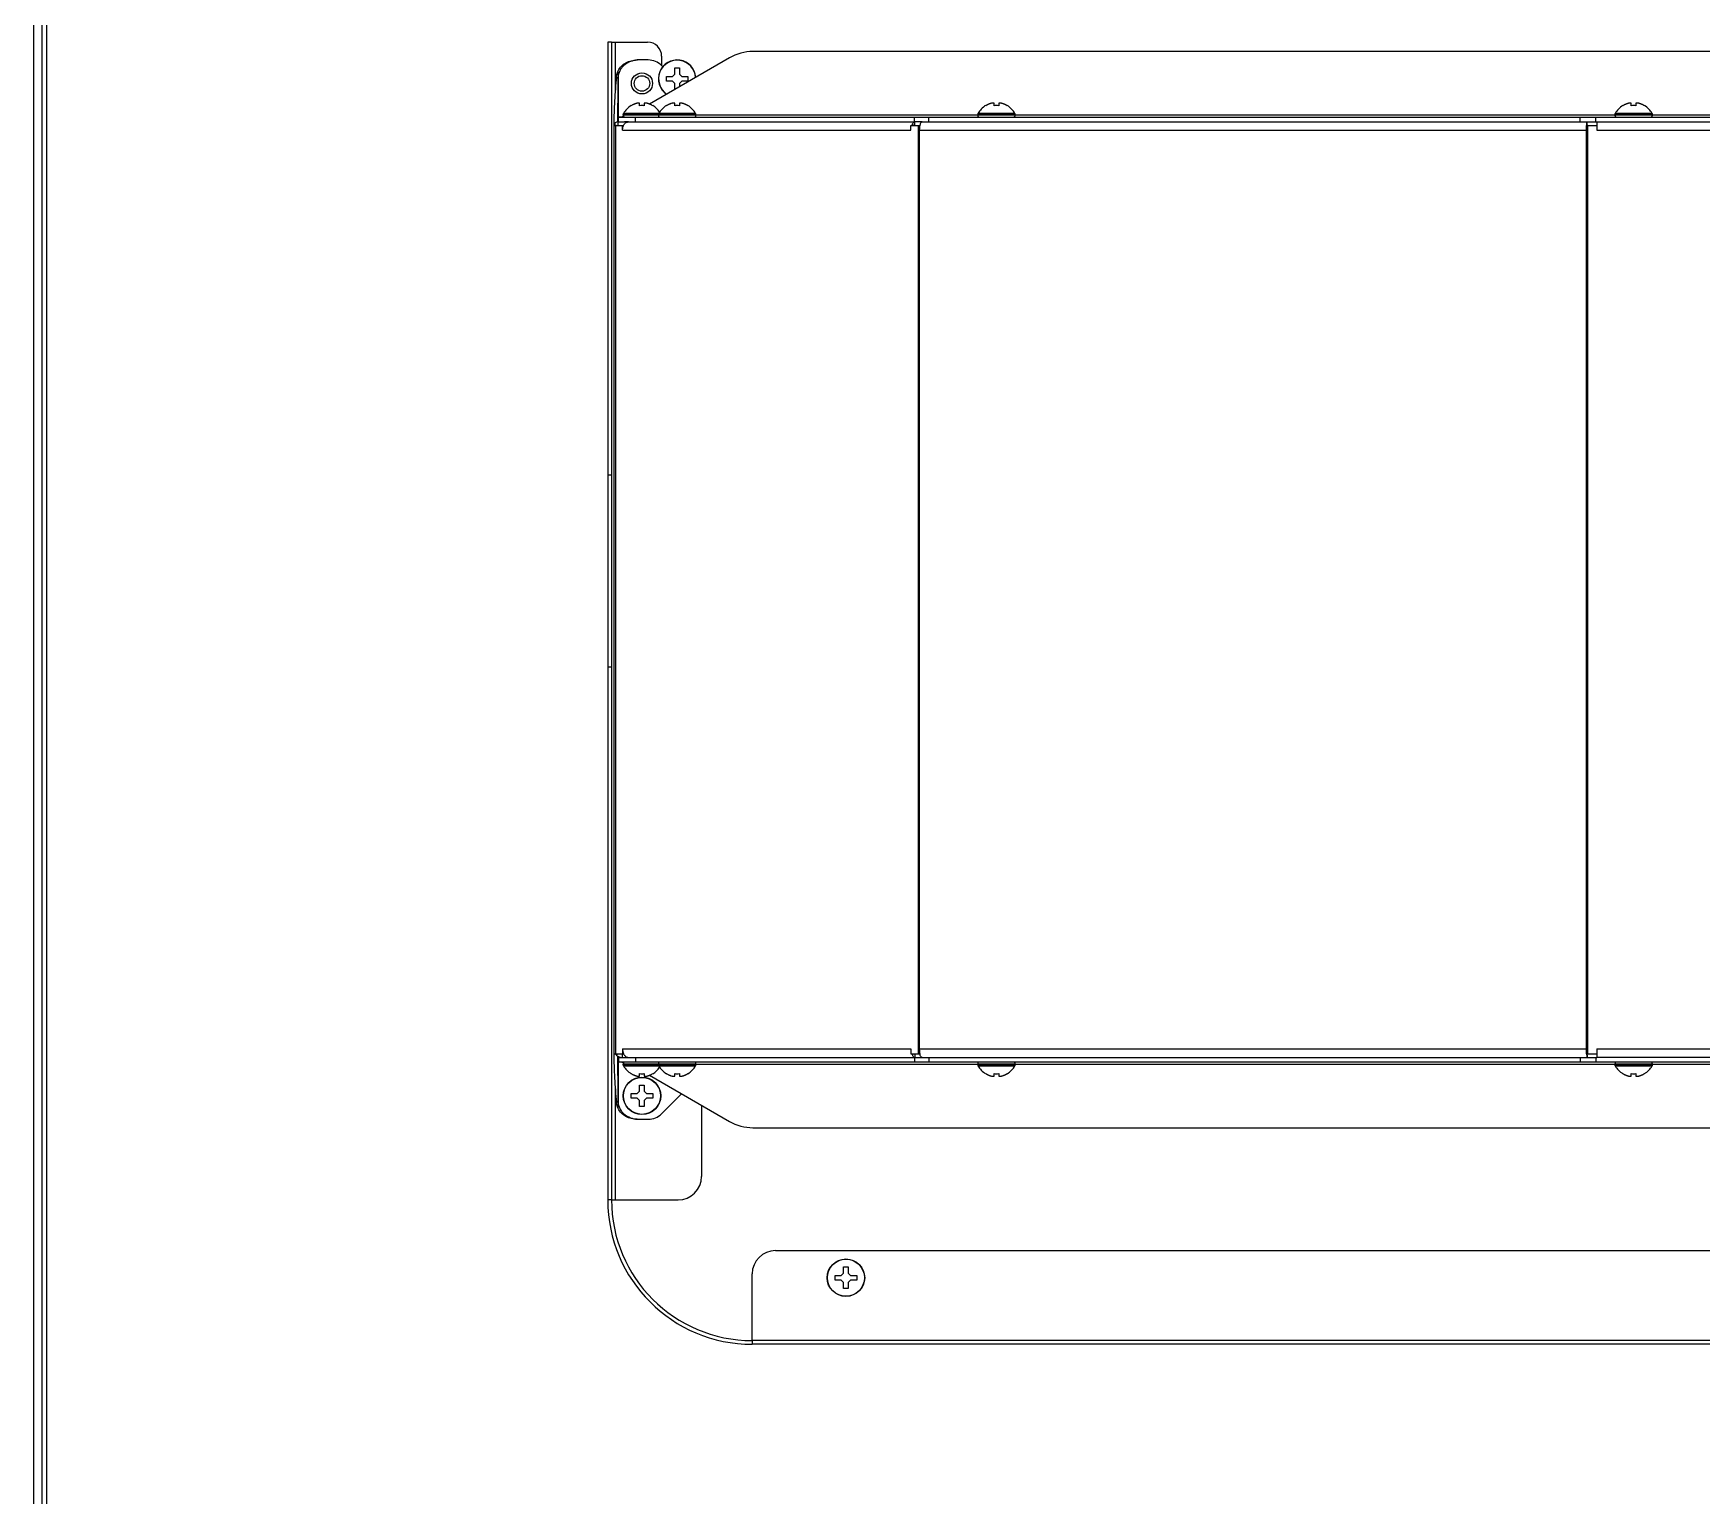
# Model space of a CAD drawing. Header units: millimetres. Extents: x -1686 to 4120, y -1850 to 2563.
# Drawn here: x -5.9 to 349.9, y -1379.4 to -1067.5 of the extents above; entities that cross this region are included whole.
import ezdxf

# ---------------------------------------------------------------- set-up
doc = ezdxf.new("R2010")
doc.units = ezdxf.units.MM
doc.header["$LTSCALE"] = 65.395
doc.layers.get('0').update_dxf_attribs({"linetype": 'CONTINUOUS'})
doc.layers.add('ASSI', color=7, linetype='CONTINUOUS')
doc.layers.add('GEOM', color=7, linetype='CONTINUOUS')

msp = doc.modelspace()

# ---------------------------------------------------------------- linework, layer by layer
at = {"linetype": 'Continuous'}
for p, q in [((117.38, -1069.35), (116.58, -1069.35)), ((129.08, -1077.65), (129.08, -1076.65)), ((129.08, -1076.65), (130.38, -1076.65)), ((130.38, -1077.65), (129.08, -1077.65)), ((130.38, -1076.65), (130.88, -1076.15)), ((130.88, -1078.15), (130.38, -1077.65)), ((130.88, -1076.15), (130.88, -1074.85)), ((130.88, -1074.85), (131.88, -1074.85)), ((131.88, -1074.85), (131.88, -1076.15)), ((131.88, -1076.15), (132.38, -1076.65)), ((132.38, -1077.65), (131.88, -1078.15)), ((132.38, -1076.65), (133.68, -1076.65)), ((133.68, -1077.65), (132.38, -1077.65)), ((133.68, -1076.65), (133.68, -1077.65)), ((130.88, -1079.42), (130.88, -1078.15)), ((131.88, -1078.15), (131.88, -1078.84)), ((121.58, -1082.91), (121.58, -1082.87)), ((123.38, -1082.91), (123.38, -1082.35)), ((124.38, -1082.35), (124.38, -1082.91)), ((126.18, -1082.87), (126.18, -1082.91)), ((129.08, -1082.91), (129.08, -1082.87)), ((130.88, -1082.91), (130.88, -1082.35)), ((131.88, -1082.35), (131.88, -1082.91)), ((133.68, -1082.87), (133.68, -1082.91)), ((197.18, -1082.91), (197.18, -1082.87)), ((198.98, -1082.91), (198.98, -1082.35)), ((199.98, -1082.35), (199.98, -1082.91)), ((201.78, -1082.87), (201.78, -1082.91)), ((333.08, -1082.91), (333.08, -1082.87)), ((334.88, -1082.91), (334.88, -1082.35)), ((335.88, -1082.35), (335.88, -1082.91)), ((337.68, -1082.87), (337.68, -1082.91)), ((121.58, -1289.43), (121.58, -1289.4)), ((123.38, -1289.95), (123.38, -1289.4)), ((124.38, -1289.4), (124.38, -1289.95)), ((126.18, -1289.4), (126.18, -1289.43)), ((129.08, -1289.43), (129.08, -1289.4)), ((130.88, -1289.95), (130.88, -1289.4)), ((131.88, -1289.4), (131.88, -1289.95)), ((133.68, -1289.4), (133.68, -1289.43)), ((197.18, -1289.43), (197.18, -1289.4)), ((198.98, -1289.95), (198.98, -1289.4)), ((199.98, -1289.4), (199.98, -1289.95)), ((201.78, -1289.4), (201.78, -1289.43)), ((333.08, -1289.43), (333.08, -1289.4)), ((334.88, -1289.95), (334.88, -1289.4)), ((335.88, -1289.4), (335.88, -1289.95)), ((337.68, -1289.4), (337.68, -1289.43)), ((121.58, -1294.65), (121.58, -1293.65)), ((121.58, -1293.65), (122.88, -1293.65)), ((122.88, -1294.65), (121.58, -1294.65)), ((122.88, -1293.65), (123.38, -1293.15)), ((123.38, -1295.15), (122.88, -1294.65)), ((123.38, -1293.15), (123.38, -1291.85)), ((123.38, -1291.85), (124.38, -1291.85)), ((124.38, -1291.85), (124.38, -1293.15)), ((124.38, -1293.15), (124.88, -1293.65)), ((124.88, -1294.65), (124.38, -1295.15)), ((124.88, -1293.65), (126.18, -1293.65)), ((126.18, -1294.65), (124.88, -1294.65)), ((126.18, -1293.65), (126.18, -1294.65)), ((123.38, -1296.45), (123.38, -1295.15)), ((124.38, -1296.45), (123.38, -1296.45)), ((124.38, -1295.15), (124.38, -1296.45)), ((166.88, -1331.95), (166.88, -1330.65)), ((166.88, -1330.65), (167.88, -1330.65)), ((167.88, -1330.65), (167.88, -1331.95)), ((165.08, -1333.45), (165.08, -1332.45)), ((165.08, -1332.45), (166.38, -1332.45)), ((166.38, -1333.45), (165.08, -1333.45)), ((166.38, -1332.45), (166.88, -1331.95)), ((166.88, -1333.95), (166.38, -1333.45)), ((166.88, -1335.25), (166.88, -1333.95)), ((167.88, -1331.95), (168.38, -1332.45)), ((168.38, -1333.45), (167.88, -1333.95)), ((167.88, -1333.95), (167.88, -1335.25)), ((168.38, -1332.45), (169.68, -1332.45)), ((169.68, -1333.45), (168.38, -1333.45)), ((169.68, -1332.45), (169.68, -1333.45)), ((167.88, -1335.25), (166.88, -1335.25))]:
    msp.add_line(p, q, dxfattribs=at)
for centre, radius, start, end in [((124.08, -1086.97), 4.8, 121.3727, 149.6988), ((124.07, -1086.96), 4.75, 118.9687, 121.5341), ((124.06, -1086.95), 4.75, 118.0074, 118.9684), ((124.06, -1086.95), 4.75, 116.6813, 118.0074), ((124.06, -1086.95), 4.74, 115.5402, 116.6812), ((124.06, -1086.94), 4.74, 114.5722, 115.5402), ((124.06, -1086.94), 4.73, 113.3175, 114.5722), ((124.06, -1086.94), 4.73, 112.5474, 113.3174), ((124.05, -1086.93), 4.72, 111.0025, 112.5476), ((124.05, -1086.92), 4.72, 110.5181, 111.0023), ((124.05, -1086.91), 4.7, 108.4656, 110.5187), ((124.04, -1086.89), 4.68, 107.3773, 108.465), ((124.03, -1086.88), 4.67, 106.3949, 107.3772), ((124.03, -1086.85), 4.64, 104.3176, 106.3964), ((123.13, -1084.34), 2.01, 95.2585, 97.2741), ((123.13, -1084.32), 1.98, 94.6009, 95.2558), ((123.13, -1084.31), 1.97, 93.2167, 94.6016), ((123.13, -1084.3), 1.96, 92.3765, 93.2159), ((123.13, -1084.29), 1.95, 91.1545, 92.3767), ((123.13, -1084.29), 1.95, 90.1995, 91.1541), ((123.13, -1084.29), 1.95, 89.0741, 90.1995), ((123.13, -1084.29), 1.95, 88.0037, 89.0738), ((123.13, -1084.3), 1.96, 86.9771, 88.0037), ((123.13, -1084.31), 1.97, 85.714, 86.9766), ((123.13, -1084.32), 1.98, 84.8627, 85.7144), ((123.13, -1084.34), 2.01, 82.7256, 84.8598), ((123.88, -1086.67), 3.8, 82.4351, 97.5649), ((124.63, -1084.34), 2.01, 95.1401, 97.2744), ((124.63, -1084.32), 1.98, 94.2856, 95.1372), ((124.63, -1084.31), 1.97, 93.0233, 94.286), ((124.63, -1084.3), 1.96, 91.9964, 93.0228), ((124.63, -1084.29), 1.95, 90.9261, 91.9964), ((124.63, -1084.29), 1.95, 88.8459, 90.9258), ((124.63, -1084.29), 1.96, 87.6234, 88.8455), ((124.63, -1084.3), 1.96, 86.7841, 87.6235), ((124.63, -1084.31), 1.97, 85.3984, 86.7833), ((124.63, -1084.32), 1.98, 84.7442, 85.3991), ((124.63, -1084.34), 2.01, 82.7259, 84.7415), ((123.73, -1086.85), 4.64, 73.6036, 75.6824), ((123.72, -1086.88), 4.67, 72.6228, 73.6051), ((123.72, -1086.89), 4.68, 71.535, 72.6227), ((123.71, -1086.91), 4.7, 69.4813, 71.5344), ((123.71, -1086.92), 4.72, 68.9977, 69.4819), ((123.71, -1086.93), 4.72, 67.4524, 68.9975), ((123.7, -1086.94), 4.73, 66.6826, 67.4526), ((123.7, -1086.94), 4.73, 65.4278, 66.6825), ((123.7, -1086.94), 4.74, 64.4598, 65.4278), ((123.7, -1086.95), 4.74, 63.3188, 64.4598), ((123.7, -1086.95), 4.75, 61.9926, 63.3187), ((123.7, -1086.95), 4.75, 61.0316, 61.9926), ((123.69, -1086.96), 4.75, 58.4659, 61.0313), ((123.68, -1086.97), 4.8, 34.2584, 58.6273), ((131.58, -1086.97), 4.8, 121.3727, 149.6988), ((131.57, -1086.96), 4.75, 118.9687, 121.5341), ((131.56, -1086.95), 4.75, 118.0074, 118.9684), ((131.56, -1086.95), 4.75, 116.6813, 118.0074), ((131.56, -1086.95), 4.74, 115.5402, 116.6812), ((131.56, -1086.94), 4.74, 114.5722, 115.5402), ((131.56, -1086.94), 4.73, 113.3175, 114.5722), ((131.56, -1086.94), 4.73, 112.5474, 113.3174), ((131.55, -1086.93), 4.72, 111.0025, 112.5476), ((131.55, -1086.92), 4.72, 110.5181, 111.0023), ((131.55, -1086.91), 4.7, 108.4656, 110.5187), ((131.54, -1086.89), 4.68, 107.3773, 108.465), ((131.53, -1086.88), 4.67, 106.3949, 107.3772), ((131.53, -1086.85), 4.64, 104.3176, 106.3964), ((130.63, -1084.34), 2.01, 95.2585, 97.2741), ((130.63, -1084.32), 1.98, 94.6009, 95.2558), ((130.63, -1084.31), 1.97, 93.2167, 94.6016), ((130.63, -1084.3), 1.96, 92.3765, 93.2159), ((130.63, -1084.29), 1.95, 91.1545, 92.3767), ((130.63, -1084.29), 1.95, 90.1995, 91.1541), ((130.63, -1084.29), 1.95, 89.0741, 90.1995), ((130.63, -1084.29), 1.95, 88.0037, 89.0738), ((130.63, -1084.3), 1.96, 86.9771, 88.0037), ((130.63, -1084.31), 1.97, 85.714, 86.9766), ((130.63, -1084.32), 1.98, 84.8627, 85.7144), ((130.63, -1084.34), 2.01, 82.7256, 84.8598), ((131.38, -1086.67), 3.8, 82.4351, 97.5649), ((132.13, -1084.34), 2.01, 95.1401, 97.2744), ((132.13, -1084.32), 1.98, 94.2856, 95.1372), ((132.13, -1084.31), 1.97, 93.0233, 94.286), ((132.13, -1084.3), 1.96, 91.9964, 93.0228), ((132.13, -1084.29), 1.95, 90.9261, 91.9964), ((132.13, -1084.29), 1.95, 88.8459, 90.9258), ((132.13, -1084.29), 1.96, 87.6234, 88.8455), ((132.13, -1084.3), 1.96, 86.7841, 87.6235), ((132.13, -1084.31), 1.97, 85.3984, 86.7833), ((132.13, -1084.32), 1.98, 84.7442, 85.3991), ((132.13, -1084.34), 2.01, 82.7259, 84.7415), ((131.23, -1086.85), 4.64, 73.6036, 75.6824), ((131.22, -1086.88), 4.67, 72.6228, 73.6051), ((131.22, -1086.89), 4.68, 71.535, 72.6227), ((131.21, -1086.91), 4.7, 69.4813, 71.5344), ((131.21, -1086.92), 4.72, 68.9977, 69.4819), ((131.21, -1086.93), 4.72, 67.4524, 68.9975), ((131.2, -1086.94), 4.73, 66.6826, 67.4526), ((131.2, -1086.94), 4.73, 65.4278, 66.6825), ((131.2, -1086.94), 4.74, 64.4598, 65.4278), ((131.2, -1086.95), 4.74, 63.3188, 64.4598), ((131.2, -1086.95), 4.75, 61.9926, 63.3187), ((131.2, -1086.95), 4.75, 61.0316, 61.9926), ((131.19, -1086.96), 4.75, 58.4659, 61.0313), ((131.18, -1086.97), 4.8, 30.3012, 58.6273), ((199.68, -1086.97), 4.8, 121.3727, 149.6988), ((199.67, -1086.96), 4.75, 118.9687, 121.5341), ((199.66, -1086.95), 4.75, 118.0074, 118.9684), ((199.66, -1086.95), 4.75, 116.6813, 118.0074), ((199.66, -1086.95), 4.74, 115.5402, 116.6812), ((199.66, -1086.94), 4.74, 114.5722, 115.5402), ((199.66, -1086.94), 4.73, 113.3175, 114.5722), ((199.66, -1086.94), 4.73, 112.5474, 113.3174), ((199.65, -1086.93), 4.72, 111.0025, 112.5476), ((199.65, -1086.92), 4.72, 110.5181, 111.0023), ((199.65, -1086.91), 4.7, 108.4656, 110.5187), ((199.64, -1086.89), 4.68, 107.3773, 108.465), ((199.63, -1086.88), 4.67, 106.3949, 107.3772), ((199.63, -1086.85), 4.64, 104.3176, 106.3964), ((198.73, -1084.34), 2.01, 95.2585, 97.2741), ((198.73, -1084.32), 1.98, 94.6009, 95.2558), ((198.73, -1084.31), 1.97, 93.2167, 94.6016), ((198.73, -1084.3), 1.96, 92.3765, 93.2159), ((198.73, -1084.29), 1.95, 91.1545, 92.3767), ((198.73, -1084.29), 1.95, 90.1995, 91.1541), ((198.73, -1084.29), 1.95, 89.0741, 90.1995), ((198.73, -1084.29), 1.95, 88.0037, 89.0738), ((198.73, -1084.3), 1.96, 86.9771, 88.0037), ((198.73, -1084.31), 1.97, 85.714, 86.9766), ((198.73, -1084.32), 1.98, 84.8627, 85.7144), ((198.73, -1084.34), 2.01, 82.7256, 84.8598), ((199.48, -1086.67), 3.8, 82.4351, 97.5649), ((200.23, -1084.34), 2.01, 95.1401, 97.2744), ((200.23, -1084.32), 1.98, 94.2856, 95.1372), ((200.23, -1084.31), 1.97, 93.0233, 94.286), ((200.23, -1084.3), 1.96, 91.9964, 93.0228), ((200.23, -1084.29), 1.95, 90.9261, 91.9964), ((200.23, -1084.29), 1.95, 88.8459, 90.9258), ((200.23, -1084.29), 1.96, 87.6234, 88.8455), ((200.23, -1084.3), 1.96, 86.7841, 87.6235), ((200.23, -1084.31), 1.97, 85.3984, 86.7833), ((200.23, -1084.32), 1.98, 84.7442, 85.3991), ((200.23, -1084.34), 2.01, 82.7259, 84.7415), ((199.33, -1086.85), 4.64, 73.6036, 75.6824), ((199.32, -1086.88), 4.67, 72.6228, 73.6051), ((199.32, -1086.89), 4.68, 71.535, 72.6227), ((199.31, -1086.91), 4.7, 69.4813, 71.5344), ((199.31, -1086.92), 4.72, 68.9977, 69.4819), ((199.31, -1086.93), 4.72, 67.4524, 68.9975), ((199.3, -1086.94), 4.73, 66.6826, 67.4526), ((199.3, -1086.94), 4.73, 65.4278, 66.6825), ((199.3, -1086.94), 4.74, 64.4598, 65.4278), ((199.3, -1086.95), 4.74, 63.3188, 64.4598), ((199.3, -1086.95), 4.75, 61.9926, 63.3187), ((199.3, -1086.95), 4.75, 61.0316, 61.9926), ((199.29, -1086.96), 4.75, 58.4659, 61.0313), ((199.28, -1086.97), 4.8, 30.3012, 58.6273), ((335.58, -1086.97), 4.8, 121.3727, 149.6988), ((335.57, -1086.96), 4.75, 118.9687, 121.5341), ((335.56, -1086.95), 4.75, 118.0074, 118.9684), ((335.56, -1086.95), 4.75, 116.6813, 118.0074), ((335.56, -1086.95), 4.74, 115.5402, 116.6812), ((335.56, -1086.94), 4.74, 114.5722, 115.5402), ((335.56, -1086.94), 4.73, 113.3175, 114.5722), ((335.56, -1086.94), 4.73, 112.5474, 113.3174), ((335.55, -1086.93), 4.72, 111.0025, 112.5476), ((335.55, -1086.92), 4.72, 110.5181, 111.0023), ((335.55, -1086.91), 4.7, 108.4656, 110.5187), ((335.54, -1086.89), 4.68, 107.3773, 108.465), ((335.53, -1086.88), 4.67, 106.3949, 107.3772), ((335.53, -1086.85), 4.64, 104.3176, 106.3964), ((334.63, -1084.34), 2.01, 95.2585, 97.2741), ((334.63, -1084.32), 1.98, 94.6009, 95.2558), ((334.63, -1084.31), 1.97, 93.2167, 94.6016), ((334.63, -1084.3), 1.96, 92.3765, 93.2159), ((334.63, -1084.29), 1.95, 91.1545, 92.3767), ((334.63, -1084.29), 1.95, 90.1995, 91.1541), ((334.63, -1084.29), 1.95, 89.0741, 90.1995), ((334.63, -1084.29), 1.95, 88.0037, 89.0738), ((334.63, -1084.3), 1.96, 86.9771, 88.0037), ((334.63, -1084.31), 1.97, 85.714, 86.9766), ((334.63, -1084.32), 1.98, 84.8627, 85.7144), ((334.63, -1084.34), 2.01, 82.7256, 84.8598), ((335.38, -1086.67), 3.8, 82.4351, 97.5649), ((336.13, -1084.34), 2.01, 95.1401, 97.2744), ((336.13, -1084.32), 1.98, 94.2856, 95.1372), ((336.13, -1084.31), 1.97, 93.0233, 94.286), ((336.13, -1084.3), 1.96, 91.9964, 93.0228), ((336.13, -1084.29), 1.95, 90.9261, 91.9964), ((336.13, -1084.29), 1.95, 88.8459, 90.9258), ((336.13, -1084.29), 1.96, 87.6234, 88.8455), ((336.13, -1084.3), 1.96, 86.7841, 87.6235), ((336.13, -1084.31), 1.97, 85.3984, 86.7833), ((336.13, -1084.32), 1.98, 84.7442, 85.3991), ((336.13, -1084.34), 2.01, 82.7259, 84.7415), ((335.23, -1086.85), 4.64, 73.6036, 75.6824), ((335.22, -1086.88), 4.67, 72.6228, 73.6051), ((335.22, -1086.89), 4.68, 71.535, 72.6227), ((335.21, -1086.91), 4.7, 69.4813, 71.5344), ((335.21, -1086.92), 4.72, 68.9977, 69.4819), ((335.21, -1086.93), 4.72, 67.4524, 68.9975), ((335.2, -1086.94), 4.73, 66.6826, 67.4526), ((335.2, -1086.94), 4.73, 65.4278, 66.6825), ((335.2, -1086.94), 4.74, 64.4598, 65.4278), ((335.2, -1086.95), 4.74, 63.3188, 64.4598), ((335.2, -1086.95), 4.75, 61.9926, 63.3187), ((335.2, -1086.95), 4.75, 61.0316, 61.9926), ((335.19, -1086.96), 4.75, 58.4659, 61.0313), ((335.18, -1086.97), 4.8, 30.3012, 58.6273), ((124.08, -1285.33), 4.8, 210.3012, 238.6273), ((131.58, -1285.33), 4.8, 210.3012, 238.6273), ((131.18, -1285.33), 4.8, 301.3727, 329.6988), ((199.68, -1285.33), 4.8, 210.3012, 238.6273), ((199.28, -1285.33), 4.8, 301.3727, 329.6988), ((335.58, -1285.33), 4.8, 210.3012, 238.6273), ((335.18, -1285.33), 4.8, 301.3727, 329.6988), ((124.07, -1285.34), 4.75, 238.4659, 241.0313), ((124.06, -1285.35), 4.75, 241.0316, 241.9926), ((124.06, -1285.35), 4.75, 241.9926, 243.3187), ((124.06, -1285.35), 4.74, 243.3188, 244.4598), ((124.06, -1285.36), 4.74, 244.4598, 245.4278), ((124.06, -1285.36), 4.73, 245.4278, 246.6825), ((124.06, -1285.37), 4.73, 246.6826, 247.4526), ((124.05, -1285.37), 4.72, 247.4524, 248.9975), ((124.05, -1285.38), 4.72, 248.9977, 249.4819), ((124.05, -1285.39), 4.7, 249.4813, 251.5344), ((124.04, -1285.41), 4.68, 251.535, 252.6227), ((124.03, -1285.42), 4.67, 252.6228, 253.6051), ((124.03, -1285.45), 4.64, 253.6036, 255.6824), ((123.13, -1287.96), 2.01, 262.7259, 264.7415), ((123.13, -1287.98), 1.98, 264.7442, 265.3991), ((123.13, -1287.99), 1.97, 265.3984, 266.7833), ((123.13, -1288), 1.96, 266.7841, 267.6235), ((123.13, -1288.01), 1.96, 267.6234, 268.8455), ((123.13, -1288.01), 1.95, 268.8459, 270.9258), ((123.13, -1288.01), 1.95, 270.9261, 271.9964), ((123.13, -1288), 1.96, 271.9964, 273.0228), ((123.13, -1287.99), 1.97, 273.0233, 274.286), ((123.13, -1287.98), 1.98, 274.2856, 275.1372), ((123.13, -1287.96), 2.01, 275.1401, 277.2744), ((123.88, -1285.63), 3.8, 262.4351, 277.5649), ((124.63, -1287.96), 2.01, 262.7256, 264.8598), ((124.63, -1287.98), 1.98, 264.8627, 265.7144), ((124.63, -1287.99), 1.97, 265.714, 266.9766), ((124.63, -1288), 1.96, 266.9771, 268.0037), ((124.63, -1288.01), 1.95, 268.0037, 269.0738), ((124.63, -1288.01), 1.95, 269.0741, 270.1995), ((124.63, -1288.01), 1.95, 270.1995, 271.1541), ((124.63, -1288.01), 1.95, 271.1545, 272.3767), ((124.63, -1288), 1.96, 272.3765, 273.2159), ((124.63, -1287.99), 1.97, 273.2167, 274.6016), ((124.63, -1287.98), 1.98, 274.6009, 275.2558), ((124.63, -1287.96), 2.01, 275.2585, 277.2741), ((123.73, -1285.45), 4.64, 284.3176, 286.3964), ((123.72, -1285.42), 4.67, 286.3949, 287.3772), ((123.72, -1285.41), 4.68, 287.3773, 288.465), ((123.71, -1285.39), 4.7, 288.4656, 290.5187), ((123.71, -1285.38), 4.72, 290.5181, 291.0023), ((123.71, -1285.37), 4.72, 291.0025, 292.5476), ((123.7, -1285.37), 4.73, 292.5474, 293.3174), ((123.7, -1285.36), 4.73, 293.3175, 294.5722), ((123.7, -1285.36), 4.74, 294.5722, 295.5402), ((123.7, -1285.35), 4.74, 295.5402, 296.6812), ((123.7, -1285.35), 4.75, 296.6813, 298.0074), ((123.7, -1285.35), 4.75, 298.0074, 298.9684), ((123.69, -1285.34), 4.75, 298.9687, 301.5341), ((123.68, -1285.33), 4.8, 301.3727, 325.7416), ((131.57, -1285.34), 4.75, 238.4659, 241.0313), ((131.56, -1285.35), 4.75, 241.0316, 241.9926), ((131.56, -1285.35), 4.75, 241.9926, 243.3187), ((131.56, -1285.35), 4.74, 243.3188, 244.4598), ((131.56, -1285.36), 4.74, 244.4598, 245.4278), ((131.56, -1285.36), 4.73, 245.4278, 246.6825), ((131.56, -1285.37), 4.73, 246.6826, 247.4526), ((131.55, -1285.37), 4.72, 247.4524, 248.9975), ((131.55, -1285.38), 4.72, 248.9977, 249.4819), ((131.55, -1285.39), 4.7, 249.4813, 251.5344), ((131.54, -1285.41), 4.68, 251.535, 252.6227), ((131.53, -1285.42), 4.67, 252.6228, 253.6051), ((131.53, -1285.45), 4.64, 253.6036, 255.6824), ((130.63, -1287.96), 2.01, 262.7259, 264.7415), ((130.63, -1287.98), 1.98, 264.7442, 265.3991), ((130.63, -1287.99), 1.97, 265.3984, 266.7833), ((130.63, -1288), 1.96, 266.7841, 267.6235), ((130.63, -1288.01), 1.96, 267.6234, 268.8455), ((130.63, -1288.01), 1.95, 268.8459, 270.9258), ((130.63, -1288.01), 1.95, 270.9261, 271.9964), ((130.63, -1288), 1.96, 271.9964, 273.0228), ((130.63, -1287.99), 1.97, 273.0233, 274.286), ((130.63, -1287.98), 1.98, 274.2856, 275.1372), ((130.63, -1287.96), 2.01, 275.1401, 277.2744), ((131.38, -1285.63), 3.8, 262.4351, 277.5649), ((132.13, -1287.96), 2.01, 262.7256, 264.8598), ((132.13, -1287.98), 1.98, 264.8627, 265.7144), ((132.13, -1287.99), 1.97, 265.714, 266.9766), ((132.13, -1288), 1.96, 266.9771, 268.0037), ((132.13, -1288.01), 1.95, 268.0037, 269.0738), ((132.13, -1288.01), 1.95, 269.0741, 270.1995), ((132.13, -1288.01), 1.95, 270.1995, 271.1541), ((132.13, -1288.01), 1.95, 271.1545, 272.3767), ((132.13, -1288), 1.96, 272.3765, 273.2159), ((132.13, -1287.99), 1.97, 273.2167, 274.6016), ((132.13, -1287.98), 1.98, 274.6009, 275.2558), ((132.13, -1287.96), 2.01, 275.2585, 277.2741), ((131.23, -1285.45), 4.64, 284.3176, 286.3964), ((131.22, -1285.42), 4.67, 286.3949, 287.3772), ((131.22, -1285.41), 4.68, 287.3773, 288.465), ((131.21, -1285.39), 4.7, 288.4656, 290.5187), ((131.21, -1285.38), 4.72, 290.5181, 291.0023), ((131.21, -1285.37), 4.72, 291.0025, 292.5476), ((131.2, -1285.37), 4.73, 292.5474, 293.3174), ((131.2, -1285.36), 4.73, 293.3175, 294.5722), ((131.2, -1285.36), 4.74, 294.5722, 295.5402), ((131.2, -1285.35), 4.74, 295.5402, 296.6812), ((131.2, -1285.35), 4.75, 296.6813, 298.0074), ((131.2, -1285.35), 4.75, 298.0074, 298.9684), ((131.19, -1285.34), 4.75, 298.9687, 301.5341), ((199.67, -1285.34), 4.75, 238.4659, 241.0313), ((199.66, -1285.35), 4.75, 241.0316, 241.9926), ((199.66, -1285.35), 4.75, 241.9926, 243.3187), ((199.66, -1285.35), 4.74, 243.3188, 244.4598), ((199.66, -1285.36), 4.74, 244.4598, 245.4278), ((199.66, -1285.36), 4.73, 245.4278, 246.6825), ((199.66, -1285.37), 4.73, 246.6826, 247.4526), ((199.65, -1285.37), 4.72, 247.4524, 248.9975), ((199.65, -1285.38), 4.72, 248.9977, 249.4819), ((199.65, -1285.39), 4.7, 249.4813, 251.5344), ((199.64, -1285.41), 4.68, 251.535, 252.6227), ((199.63, -1285.42), 4.67, 252.6228, 253.6051), ((199.63, -1285.45), 4.64, 253.6036, 255.6824), ((198.73, -1287.96), 2.01, 262.7259, 264.7415), ((198.73, -1287.98), 1.98, 264.7442, 265.3991), ((198.73, -1287.99), 1.97, 265.3984, 266.7833), ((198.73, -1288), 1.96, 266.7841, 267.6235), ((198.73, -1288.01), 1.96, 267.6234, 268.8455), ((198.73, -1288.01), 1.95, 268.8459, 270.9258), ((198.73, -1288.01), 1.95, 270.9261, 271.9964), ((198.73, -1288), 1.96, 271.9964, 273.0228), ((198.73, -1287.99), 1.97, 273.0233, 274.286), ((198.73, -1287.98), 1.98, 274.2856, 275.1372), ((198.73, -1287.96), 2.01, 275.1401, 277.2744), ((199.48, -1285.63), 3.8, 262.4351, 277.5649), ((200.23, -1287.96), 2.01, 262.7256, 264.8598), ((200.23, -1287.98), 1.98, 264.8627, 265.7144), ((200.23, -1287.99), 1.97, 265.714, 266.9766), ((200.23, -1288), 1.96, 266.9771, 268.0037), ((200.23, -1288.01), 1.95, 268.0037, 269.0738), ((200.23, -1288.01), 1.95, 269.0741, 270.1995), ((200.23, -1288.01), 1.95, 270.1995, 271.1541), ((200.23, -1288.01), 1.95, 271.1545, 272.3767), ((200.23, -1288), 1.96, 272.3765, 273.2159), ((200.23, -1287.99), 1.97, 273.2167, 274.6016), ((200.23, -1287.98), 1.98, 274.6009, 275.2558), ((200.23, -1287.96), 2.01, 275.2585, 277.2741), ((199.33, -1285.45), 4.64, 284.3176, 286.3964), ((199.32, -1285.42), 4.67, 286.3949, 287.3772), ((199.32, -1285.41), 4.68, 287.3773, 288.465), ((199.31, -1285.39), 4.7, 288.4656, 290.5187), ((199.31, -1285.38), 4.72, 290.5181, 291.0023), ((199.31, -1285.37), 4.72, 291.0025, 292.5476), ((199.3, -1285.37), 4.73, 292.5474, 293.3174), ((199.3, -1285.36), 4.73, 293.3175, 294.5722), ((199.3, -1285.36), 4.74, 294.5722, 295.5402), ((199.3, -1285.35), 4.74, 295.5402, 296.6812), ((199.3, -1285.35), 4.75, 296.6813, 298.0074), ((199.3, -1285.35), 4.75, 298.0074, 298.9684), ((199.29, -1285.34), 4.75, 298.9687, 301.5341), ((335.57, -1285.34), 4.75, 238.4659, 241.0313), ((335.56, -1285.35), 4.75, 241.0316, 241.9926), ((335.56, -1285.35), 4.75, 241.9926, 243.3187), ((335.56, -1285.35), 4.74, 243.3188, 244.4598), ((335.56, -1285.36), 4.74, 244.4598, 245.4278), ((335.56, -1285.36), 4.73, 245.4278, 246.6825), ((335.56, -1285.37), 4.73, 246.6826, 247.4526), ((335.55, -1285.37), 4.72, 247.4524, 248.9975), ((335.55, -1285.38), 4.72, 248.9977, 249.4819), ((335.55, -1285.39), 4.7, 249.4813, 251.5344), ((335.54, -1285.41), 4.68, 251.535, 252.6227), ((335.53, -1285.42), 4.67, 252.6228, 253.6051), ((335.53, -1285.45), 4.64, 253.6036, 255.6824), ((334.63, -1287.96), 2.01, 262.7259, 264.7415), ((334.63, -1287.98), 1.98, 264.7442, 265.3991), ((334.63, -1287.99), 1.97, 265.3984, 266.7833), ((334.63, -1288), 1.96, 266.7841, 267.6235), ((334.63, -1288.01), 1.96, 267.6234, 268.8455), ((334.63, -1288.01), 1.95, 268.8459, 270.9258), ((334.63, -1288.01), 1.95, 270.9261, 271.9964), ((334.63, -1288), 1.96, 271.9964, 273.0228), ((334.63, -1287.99), 1.97, 273.0233, 274.286), ((334.63, -1287.98), 1.98, 274.2856, 275.1372), ((334.63, -1287.96), 2.01, 275.1401, 277.2744), ((335.38, -1285.63), 3.8, 262.4351, 277.5649), ((336.13, -1287.96), 2.01, 262.7256, 264.8598), ((336.13, -1287.98), 1.98, 264.8627, 265.7144), ((336.13, -1287.99), 1.97, 265.714, 266.9766), ((336.13, -1288), 1.96, 266.9771, 268.0037), ((336.13, -1288.01), 1.95, 268.0037, 269.0738), ((336.13, -1288.01), 1.95, 269.0741, 270.1995), ((336.13, -1288.01), 1.95, 270.1995, 271.1541), ((336.13, -1288.01), 1.95, 271.1545, 272.3767), ((336.13, -1288), 1.96, 272.3765, 273.2159), ((336.13, -1287.99), 1.97, 273.2167, 274.6016), ((336.13, -1287.98), 1.98, 274.6009, 275.2558), ((336.13, -1287.96), 2.01, 275.2585, 277.2741), ((335.23, -1285.45), 4.64, 284.3176, 286.3964), ((335.22, -1285.42), 4.67, 286.3949, 287.3772), ((335.22, -1285.41), 4.68, 287.3773, 288.465), ((335.21, -1285.39), 4.7, 288.4656, 290.5187), ((335.21, -1285.38), 4.72, 290.5181, 291.0023), ((335.21, -1285.37), 4.72, 291.0025, 292.5476), ((335.2, -1285.37), 4.73, 292.5474, 293.3174), ((335.2, -1285.36), 4.73, 293.3175, 294.5722), ((335.2, -1285.36), 4.74, 294.5722, 295.5402), ((335.2, -1285.35), 4.74, 295.5402, 296.6812), ((335.2, -1285.35), 4.75, 296.6813, 298.0074), ((335.2, -1285.35), 4.75, 298.0074, 298.9684), ((335.19, -1285.34), 4.75, 298.9687, 301.5341)]:
    msp.add_arc(centre, radius, start, end, dxfattribs=at)
at = {"layer": 'ASSI', "linetype": 'Continuous'}
for p, q in [((119.88, -1084.95), (119.88, -1084.75)), ((135.38, -1084.75), (119.88, -1084.75)), ((135.38, -1084.95), (119.88, -1084.95)), ((135.32, -1084.55), (119.93, -1084.55)), ((127.38, -1084.95), (127.38, -1084.75)), ((135.38, -1084.95), (135.38, -1084.75)), ((195.48, -1084.95), (195.48, -1084.75)), ((203.48, -1084.75), (195.48, -1084.75)), ((203.48, -1084.95), (195.48, -1084.95)), ((203.42, -1084.55), (195.53, -1084.55)), ((203.48, -1084.95), (203.48, -1084.75)), ((331.38, -1084.95), (331.38, -1084.75)), ((339.38, -1084.75), (331.38, -1084.75)), ((339.38, -1084.95), (331.38, -1084.95)), ((339.32, -1084.55), (331.43, -1084.55)), ((339.38, -1084.95), (339.38, -1084.75)), ((119.88, -1287.55), (119.88, -1287.35)), ((119.88, -1287.35), (135.38, -1287.35)), ((119.88, -1287.55), (135.38, -1287.55)), ((119.93, -1287.75), (135.32, -1287.75)), ((127.38, -1287.55), (127.38, -1287.35)), ((135.38, -1287.55), (135.38, -1287.35)), ((195.48, -1287.55), (195.48, -1287.35)), ((195.48, -1287.35), (203.48, -1287.35)), ((195.48, -1287.55), (203.48, -1287.55)), ((195.53, -1287.75), (203.42, -1287.75)), ((203.48, -1287.55), (203.48, -1287.35)), ((331.38, -1287.55), (331.38, -1287.35)), ((331.38, -1287.35), (339.38, -1287.35)), ((331.38, -1287.55), (339.38, -1287.55)), ((331.43, -1287.75), (339.32, -1287.75)), ((339.38, -1287.55), (339.38, -1287.35))]:
    msp.add_line(p, q, dxfattribs=at)
for centre, radius in [((123.88, -1078.15), 2.25), ((123.88, -1078.15), 1.65), ((123.88, -1294.15), 4), ((123.88, -1294.15), 3.95), ((167.38, -1332.95), 4), ((167.38, -1332.95), 3.95)]:
    msp.add_circle(centre, radius, dxfattribs=at)
for centre, radius, start, end in [((131.38, -1077.15), 4, 4.3533, 235.5518), ((131.38, -1077.15), 3.95, 3.9868, 235.9598), ((120.28, -1084.75), 0.4, 149.6988, 180), ((120.28, -1084.95), 0.4, 180, 270), ((124.08, -1086.97), 4.8, 121.3727, 149.6988), ((123.68, -1086.97), 4.8, 34.2878, 58.6273), ((127.78, -1084.75), 0.4, 149.6988, 180), ((127.78, -1084.95), 0.4, 180, 270), ((131.58, -1086.97), 4.8, 121.3727, 149.6988), ((131.18, -1086.97), 4.8, 30.3012, 58.6273), ((134.98, -1084.95), 0.4, 270, 360), ((134.98, -1084.75), 0.4, 0, 30.3012), ((195.88, -1084.75), 0.4, 149.6988, 180), ((195.88, -1084.95), 0.4, 180, 270), ((199.68, -1086.97), 4.8, 121.3727, 149.6988), ((199.28, -1086.97), 4.8, 30.3012, 58.6273), ((203.08, -1084.95), 0.4, 270, 360), ((203.08, -1084.75), 0.4, 0, 30.3012), ((331.78, -1084.75), 0.4, 149.6988, 180), ((331.78, -1084.95), 0.4, 180, 270), ((335.58, -1086.97), 4.8, 121.3727, 149.6988), ((335.18, -1086.97), 4.8, 30.3012, 58.6273), ((338.98, -1084.95), 0.4, 270, 360), ((338.98, -1084.75), 0.4, 0, 30.3012), ((127.48, -1084.95), 0.4, 270, 292.0483), ((120.28, -1287.35), 0.4, 90, 180), ((120.28, -1287.55), 0.4, 180, 210.3012), ((124.08, -1285.33), 4.8, 210.3012, 238.6273), ((127.78, -1287.35), 0.4, 90, 180), ((127.78, -1287.55), 0.4, 180, 210.3012), ((131.58, -1285.33), 4.8, 210.3012, 238.6273), ((127.48, -1287.35), 0.4, 67.9517, 90), ((131.18, -1285.33), 4.8, 301.3727, 329.6988), ((134.98, -1287.35), 0.4, 0, 90), ((134.98, -1287.55), 0.4, 329.6988, 360), ((195.88, -1287.35), 0.4, 90, 180), ((195.88, -1287.55), 0.4, 180, 210.3012), ((199.68, -1285.33), 4.8, 210.3012, 238.6273), ((199.28, -1285.33), 4.8, 301.3727, 329.6988), ((203.08, -1287.35), 0.4, 0, 90), ((203.08, -1287.55), 0.4, 329.6988, 360), ((331.78, -1287.35), 0.4, 90, 180), ((331.78, -1287.55), 0.4, 180, 210.3012), ((335.58, -1285.33), 4.8, 210.3012, 238.6273), ((335.18, -1285.33), 4.8, 301.3727, 329.6988), ((338.98, -1287.35), 0.4, 0, 90), ((338.98, -1287.55), 0.4, 329.6988, 360), ((123.68, -1285.33), 4.8, 301.3727, 325.7122)]:
    msp.add_arc(centre, radius, start, end, dxfattribs=at)
for points, knots in [([(123.29, -1073.15), (122.78, -1073.15), (121.75, -1073.29), (120.57, -1073.85), (119.79, -1074.52), (119.31, -1075.13), (118.96, -1075.81), (118.82, -1076.31), (118.78, -1076.56)], [0, 0, 0, 0, 0.249819, 0.499386, 0.624568, 0.749729, 0.874872, 1, 1, 1, 1]), ([(118.78, -1075.46), (118.96, -1075.1), (119.45, -1074.43), (120.44, -1073.69), (121.59, -1073.25), (122.41, -1073.15), (122.82, -1073.15)], [0, 0, 0, 0, 0.249803, 0.499744, 0.749819, 1, 1, 1, 1]), ([(118.78, -1295.74), (118.82, -1295.99), (118.96, -1296.49), (119.31, -1297.17), (119.79, -1297.78), (120.57, -1298.45), (121.75, -1299.01), (122.78, -1299.15), (123.29, -1299.15)], [0, 0, 0, 0, 0.125128, 0.250271, 0.375433, 0.500614, 0.750182, 1, 1, 1, 1]), ([(122.82, -1299.15), (122.41, -1299.15), (121.59, -1299.06), (120.44, -1298.61), (119.45, -1297.87), (118.96, -1297.2), (118.78, -1296.84)], [0, 0, 0, 0, 0.250181, 0.500255, 0.750197, 1, 1, 1, 1])]:
    msp.add_open_spline(points, degree=3, knots=knots, dxfattribs=at)
at = {"layer": 'GEOM', "linetype": 'Continuous'}
for p, q in [((-5.92, -960.15), (-5.92, -1721.35)), ((-4.12, -960.15), (-4.12, -1640.47)), ((-3.12, -960.15), (-3.12, -1638.91)), ((116.58, -1069.35), (116.58, -1316.35)), ((117.38, -1069.35), (117.38, -1316.35)), ((117.38, -1069.35), (125.08, -1069.35)), ((118.18, -1069.35), (118.18, -1079.72)), ((125.22, -1073.15), (122.82, -1073.15)), ((142.54, -1072.69), (125.47, -1082.55)), ((128.32, -1074.59), (128.05, -1074.32)), ((128.08, -1072.35), (128.08, -1074.35)), ((703.22, -1071.35), (147.54, -1071.35)), ((118.78, -1076.56), (118.78, -1086.35)), ((135.38, -1084.85), (195.48, -1084.85)), ((203.48, -1084.85), (331.38, -1084.85)), ((339.38, -1084.85), (511.38, -1084.85)), ((117.88, -1086.93), (117.88, -1087.15)), ((117.88, -1087.15), (117.88, -1285.15)), ((117.88, -1087.15), (119.74, -1087.15)), ((117.94, -1086.93), (118.52, -1087.15)), ((118.2, -1087.15), (118.2, -1285.15)), ((118.78, -1087.15), (118.78, -1086.35)), ((118.78, -1086.35), (120.16, -1086.35)), ((118.88, -1086.35), (118.88, -1085.35)), ((118.88, -1085.35), (731.88, -1085.35)), ((119.74, -1088.15), (119.74, -1087.15)), ((119.74, -1087.15), (119.94, -1087.15)), ((119.74, -1088.15), (181.22, -1088.15)), ((121.03, -1086.35), (120.16, -1086.35)), ((121.03, -1086.35), (182.14, -1086.35)), ((122.49, -1086.35), (122.49, -1085.35)), ((181.22, -1088.15), (181.22, -1087.15)), ((181.22, -1087.15), (183.03, -1087.15)), ((181.55, -1086.88), (181.73, -1087.15)), ((182, -1086.35), (182, -1085.35)), ((182.09, -1087.15), (182.09, -1086.35)), ((183.63, -1086.35), (182.14, -1086.35)), ((182.75, -1087.15), (182.75, -1285.15)), ((183.03, -1087.15), (183.03, -1088.15)), ((183.03, -1087.15), (183.13, -1087.15)), ((183.03, -1088.15), (183.03, -1284.15)), ((183.03, -1088.15), (325.23, -1088.15)), ((183.63, -1086.35), (325.49, -1086.35)), ((185.08, -1086.35), (185.08, -1085.35)), ((323.97, -1086.35), (323.97, -1085.35)), ((325.23, -1087.15), (325.23, -1088.15)), ((325.23, -1087.15), (327.53, -1087.15)), ((325.23, -1088.15), (325.23, -1284.15)), ((325.41, -1086.88), (325.5, -1087.15)), ((325.49, -1086.83), (325.49, -1086.35)), ((325.49, -1086.35), (327.53, -1086.35)), ((325.49, -1086.84), (325.49, -1086.83)), ((325.53, -1087.15), (325.53, -1285.15)), ((327.28, -1086.35), (327.28, -1085.35)), ((327.53, -1086.35), (327.53, -1088.15)), ((327.53, -1086.35), (523.23, -1086.35)), ((327.53, -1088.15), (523.23, -1088.15)), ((116.58, -1161.62), (117.38, -1161.62)), ((116.58, -1202.61), (117.38, -1202.61)), ((119.74, -1284.15), (119.74, -1285.15)), ((119.74, -1284.15), (181.22, -1284.15)), ((181.22, -1284.15), (181.22, -1285.15)), ((183.03, -1284.15), (183.03, -1285.15)), ((183.03, -1284.15), (325.23, -1284.15)), ((325.23, -1284.15), (325.23, -1285.15)), ((327.53, -1284.15), (327.53, -1285.95)), ((327.53, -1284.15), (523.23, -1284.15)), ((117.88, -1285.15), (119.74, -1285.15)), ((118.41, -1285.42), (118.68, -1285.15)), ((118.78, -1285.71), (118.78, -1295.74)), ((118.88, -1285.95), (118.88, -1286.95)), ((118.88, -1285.95), (119.68, -1285.95)), ((731.88, -1286.95), (118.88, -1286.95)), ((119.68, -1285.15), (119.68, -1285.95)), ((119.68, -1285.95), (120.16, -1285.95)), ((119.74, -1285.15), (119.94, -1285.15)), ((120.16, -1285.95), (121.03, -1285.95)), ((121.03, -1285.95), (182.14, -1285.95)), ((122.49, -1285.95), (122.49, -1286.95)), ((195.48, -1287.45), (135.38, -1287.45)), ((181.22, -1285.15), (183.03, -1285.15)), ((181.55, -1285.42), (181.73, -1285.15)), ((182, -1285.95), (182, -1286.95)), ((182.09, -1285.15), (182.09, -1285.95)), ((182.14, -1285.95), (183.63, -1285.95)), ((183.03, -1285.15), (183.13, -1285.15)), ((183.63, -1285.95), (325.49, -1285.95)), ((185.08, -1285.95), (185.08, -1286.95)), ((331.38, -1287.45), (203.48, -1287.45)), ((323.97, -1285.95), (323.97, -1286.95)), ((325.23, -1285.15), (327.53, -1285.15)), ((325.41, -1285.42), (325.5, -1285.15)), ((325.49, -1285.47), (325.49, -1285.95)), ((325.49, -1285.47), (325.49, -1285.47)), ((325.49, -1285.95), (327.53, -1285.95)), ((327.28, -1285.95), (327.28, -1286.95)), ((523.23, -1285.95), (327.53, -1285.95)), ((511.38, -1287.45), (339.38, -1287.45)), ((125.47, -1289.75), (142.54, -1299.61)), ((118.18, -1292.58), (118.18, -1316.35)), ((128.05, -1297.98), (132.32, -1293.71)), ((136.58, -1296.17), (136.58, -1311.35)), ((122.82, -1299.15), (125.22, -1299.15)), ((147.54, -1300.95), (703.22, -1300.95)), ((117.38, -1316.35), (116.58, -1316.35)), ((117.38, -1316.35), (131.58, -1316.35)), ((152.38, -1327.15), (698.38, -1327.15)), ((147.38, -1346.35), (147.38, -1332.15)), ((147.38, -1346.35), (147.38, -1347.15)), ((703.38, -1346.35), (147.38, -1346.35)), ((703.38, -1347.15), (147.38, -1347.15))]:
    msp.add_line(p, q, dxfattribs=at)
for points in [[(325.52, -1087.15), (325.51, -1087.06), (325.5, -1086.99), (325.49, -1086.93), (325.49, -1086.88), (325.49, -1086.85), (325.49, -1086.84)], [(325.49, -1285.47), (325.49, -1285.46), (325.49, -1285.42), (325.49, -1285.38), (325.5, -1285.31), (325.51, -1285.24), (325.52, -1285.15), (325.53, -1285.15)]]:
    msp.add_lwpolyline(points, dxfattribs=at)
for centre, radius, start, end in [((125.08, -1072.35), 3, 0, 90), ((125.22, -1077.15), 4, 45, 90), ((147.54, -1081.35), 10, 90, 120), ((1132.59, -1087.94), 1013.91, 179.38762, 179.91005), ((118.78, -1087.25), 0.9, 90, 173.6402), ((186.53, -1087.9), 3.48, 167.9045, 168.2505), ((186.45, -1087.88), 3.4, 167.5057, 167.9047), ((119.68, -1284.15), 1.8, 213.7945, 270), ((1123.7, -1284.43), 1005.02, 180.06908, 180.61366), ((186.53, -1284.4), 3.48, 191.7495, 192.0955), ((186.45, -1284.42), 3.4, 192.0953, 192.4943), ((125.22, -1295.15), 4, 270, 315), ((147.54, -1290.95), 10, 240, 270), ((131.58, -1311.35), 5, 270, 360), ((147.38, -1316.35), 30.8, 180, 270), ((147.38, -1316.35), 30, 180, 270), ((152.38, -1332.15), 5, 90, 180)]:
    msp.add_arc(centre, radius, start, end, dxfattribs=at)
for points, knots in [([(118.43, -1076.75), (118.27, -1078.44), (117.99, -1081.83), (117.88, -1085.23), (117.88, -1086.93)], [0, 0, 0, 0, 0.500621, 1, 1, 1, 1]), ([(118.43, -1076.75), (118.46, -1076.42), (118.55, -1075.97), (118.73, -1075.56), (118.78, -1075.46)], [0, 0, 0, 0, 0.749269, 1, 1, 1, 1]), ([(118.74, -1077.11), (118.71, -1077.08), (118.6, -1076.96), (118.5, -1076.84), (118.43, -1076.75)], [0, 0, 0, 0, 0.258266, 1, 1, 1, 1]), ([(118.78, -1076.56), (118.78, -1076.46), (118.78, -1076.09), (118.78, -1075.72), (118.78, -1075.46)], [0, 0, 0, 0, 0.285468, 1, 1, 1, 1]), ([(119.74, -1088.15), (119.74, -1088.06), (119.76, -1087.72), (119.84, -1087.38), (119.94, -1087.15)], [0, 0, 0, 0, 0.258657, 1, 1, 1, 1]), ([(119.94, -1087.15), (119.95, -1087.13), (119.99, -1087.03), (120.04, -1086.94), (120.08, -1086.88)], [0, 0, 0, 0, 0.256984, 1, 1, 1, 1]), ([(120.08, -1086.88), (120.2, -1086.72), (120.42, -1086.52), (120.77, -1086.37), (120.95, -1086.35), (121.03, -1086.35)], [0, 0, 0, 0, 0.525798, 0.766997, 1, 1, 1, 1]), ([(181.41, -1087.15), (181.42, -1087.13), (181.46, -1087.03), (181.51, -1086.94), (181.55, -1086.88)], [0, 0, 0, 0, 0.256984, 1, 1, 1, 1]), ([(181.55, -1086.88), (181.58, -1086.81), (181.64, -1086.66), (181.78, -1086.47), (181.93, -1086.38), (182, -1086.36)], [0, 0, 0, 0, 0.304222, 0.688273, 1, 1, 1, 1]), ([(183.12, -1087.19), (183.11, -1087.27), (183.05, -1087.58), (183.03, -1087.9), (183.03, -1088.15)], [0, 0, 0, 0, 0.234611, 1, 1, 1, 1]), ([(183.21, -1086.88), (183.2, -1086.9), (183.17, -1086.99), (183.15, -1087.08), (183.13, -1087.15)], [0, 0, 0, 0, 0.237292, 1, 1, 1, 1]), ([(183.63, -1086.35), (183.59, -1086.35), (183.5, -1086.38), (183.39, -1086.5), (183.28, -1086.67), (183.23, -1086.8), (183.21, -1086.88)], [0, 0, 0, 0, 0.170854, 0.384419, 0.660009, 1, 1, 1, 1]), ([(325.41, -1086.88), (325.4, -1086.9), (325.37, -1086.99), (325.35, -1087.08), (325.34, -1087.15)], [0, 0, 0, 0, 0.237292, 1, 1, 1, 1]), ([(325.41, -1086.88), (325.41, -1086.8), (325.41, -1086.67), (325.43, -1086.51), (325.45, -1086.41), (325.47, -1086.36), (325.48, -1086.35), (325.49, -1086.35)], [0, 0, 0, 0, 0.411247, 0.718395, 0.912474, 0.967407, 1, 1, 1, 1]), ([(119.74, -1284.15), (119.74, -1284.24), (119.76, -1284.58), (119.84, -1284.92), (119.94, -1285.15)], [0, 0, 0, 0, 0.258657, 1, 1, 1, 1]), ([(183.03, -1284.15), (183.03, -1284.23), (183.04, -1284.56), (183.08, -1284.88), (183.12, -1285.11)], [0, 0, 0, 0, 0.261394, 1, 1, 1, 1]), ([(117.88, -1285.15), (117.88, -1286.88), (117.98, -1290.36), (118.27, -1293.82), (118.43, -1295.55)], [0, 0, 0, 0, 0.499375, 1, 1, 1, 1]), ([(119.94, -1285.15), (119.95, -1285.18), (119.99, -1285.27), (120.04, -1285.36), (120.08, -1285.42)], [0, 0, 0, 0, 0.256984, 1, 1, 1, 1]), ([(120.08, -1285.42), (120.2, -1285.58), (120.42, -1285.78), (120.77, -1285.93), (120.95, -1285.95), (121.03, -1285.95)], [0, 0, 0, 0, 0.525798, 0.766997, 1, 1, 1, 1]), ([(181.41, -1285.15), (181.42, -1285.18), (181.46, -1285.27), (181.51, -1285.36), (181.55, -1285.42)], [0, 0, 0, 0, 0.256984, 1, 1, 1, 1]), ([(181.55, -1285.42), (181.58, -1285.49), (181.64, -1285.64), (181.78, -1285.83), (181.93, -1285.92), (182, -1285.94)], [0, 0, 0, 0, 0.304222, 0.688273, 1, 1, 1, 1]), ([(183.13, -1285.15), (183.14, -1285.18), (183.16, -1285.27), (183.18, -1285.36), (183.21, -1285.42)], [0, 0, 0, 0, 0.262295, 1, 1, 1, 1]), ([(183.63, -1285.95), (183.59, -1285.95), (183.5, -1285.92), (183.39, -1285.81), (183.28, -1285.64), (183.23, -1285.5), (183.21, -1285.42)], [0, 0, 0, 0, 0.170854, 0.384419, 0.660009, 1, 1, 1, 1]), ([(325.34, -1285.15), (325.34, -1285.18), (325.36, -1285.27), (325.39, -1285.36), (325.41, -1285.42)], [0, 0, 0, 0, 0.262295, 1, 1, 1, 1]), ([(325.41, -1285.42), (325.41, -1285.5), (325.41, -1285.63), (325.43, -1285.79), (325.45, -1285.89), (325.47, -1285.94), (325.48, -1285.95), (325.49, -1285.95)], [0, 0, 0, 0, 0.411247, 0.718395, 0.912474, 0.967407, 1, 1, 1, 1]), ([(118.74, -1295.2), (118.71, -1295.22), (118.6, -1295.34), (118.5, -1295.46), (118.43, -1295.55)], [0, 0, 0, 0, 0.258266, 1, 1, 1, 1]), ([(118.78, -1296.84), (118.73, -1296.74), (118.55, -1296.33), (118.46, -1295.89), (118.43, -1295.55)], [0, 0, 0, 0, 0.250731, 1, 1, 1, 1]), ([(118.78, -1296.84), (118.78, -1296.76), (118.78, -1296.39), (118.78, -1296.03), (118.78, -1295.74)], [0, 0, 0, 0, 0.214037, 1, 1, 1, 1])]:
    msp.add_open_spline(points, degree=3, knots=knots, dxfattribs=at)
for points in [[(118.78, -1076.56), (118.75, -1076.74), (118.74, -1076.92), (118.74, -1077.11)], [(119.94, -1085.25), (119.59, -1085.31), (119.23, -1085.35), (118.88, -1085.35)], [(182, -1086.36), (182.03, -1086.35), (182.06, -1086.35), (182.09, -1086.35)], [(119.94, -1287.05), (119.59, -1286.99), (119.23, -1286.95), (118.88, -1286.95)], [(182, -1285.94), (182.03, -1285.95), (182.06, -1285.95), (182.09, -1285.95)], [(118.74, -1295.2), (118.74, -1295.38), (118.75, -1295.56), (118.78, -1295.74)]]:
    msp.add_open_spline(points, degree=3, dxfattribs=at)

doc.saveas('drawing.dxf')
